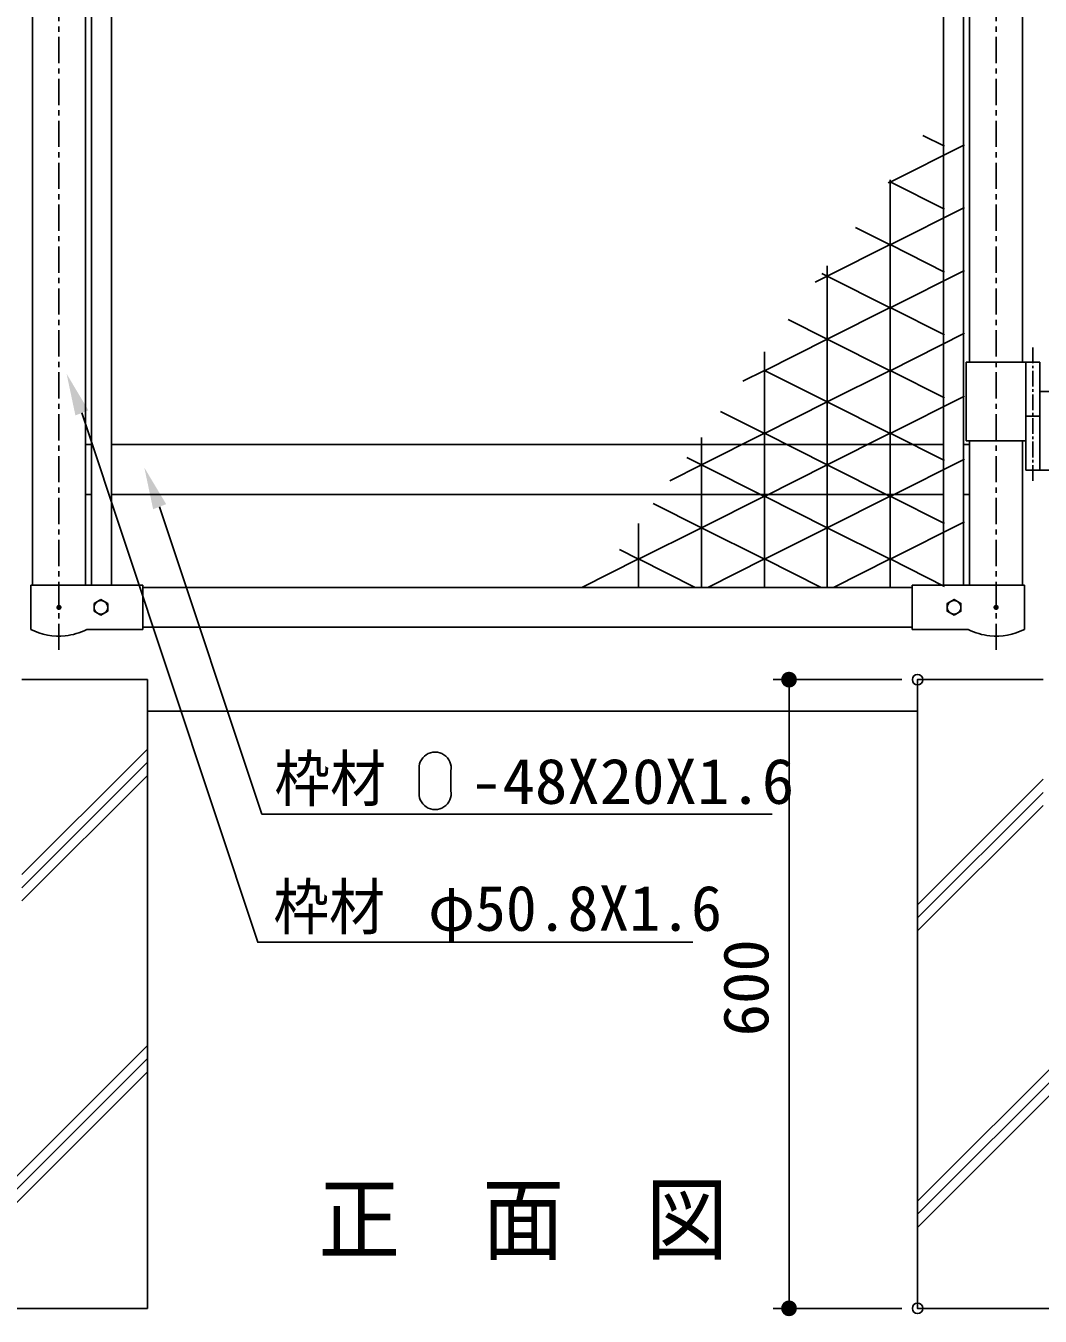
# Model space of a CAD drawing. Units: millimetres, scale not verified. Extents: x -4455 to 4455, y -3150 to 3150.
# Drawn here: x -3078 to -2110, y -981 to 251 of the extents above; entities that cross this region are included whole.
import ezdxf
from ezdxf.enums import TextEntityAlignment as Align

# ---------------------------------------------------------------- set-up
doc = ezdxf.new("R2010")
doc.units = ezdxf.units.MM
doc.header["$LTSCALE"] = 20
doc.header["$PDMODE"] = 32
doc.header["$PDSIZE"] = 10
doc.linetypes.add('USER1', pattern=[2, 1.25, -0.25, 0.25, -0.25])
doc.linetypes.add('USER3', pattern=[1.125, 0.75, -0.125, 0.125, -0.125])
for name, color, linetype, lineweight in [('0-0_BUHIN', 7, 'Continuous', 25), ('0-2_KOUZOU', 7, 'Continuous', 25), ('0-3_SUNPOU', 1, 'Continuous', 25), ('0-4_HATCH', 4, 'Continuous', 25), ('0-5_0', 4, 'Continuous', 25), ('0-6_KISO', 7, 'Continuous', 25), ('0-9_1', 7, 'Continuous', 25), ('0-C_AMI-HATCH', 6, 'Continuous', 25)]:
    doc.layers.add(name, color=color, linetype=linetype, lineweight=lineweight)
doc.layers.add('0-7_DEFPOINTS', color=7, linetype='Continuous')
doc.styles.add('ＭＳ ゴシック', font='')
doc.styles.get('ＭＳ ゴシック').set_extended_font_data('MS Gothic')

# ---------------------------------------------------------------- blocks, each defined once
blk = doc.blocks.new('X2')
at = {"layer": '0-5_0'}
for p, q in [((87989.6, 35797.9), (89182, 36990.3)), ((87989.6, 36047.9), (88932, 36990.3)), ((87989.6, 36297.9), (88682, 36990.3)), ((84384.6, 32692.9), (86779.6, 35087.9)), ((84384.6, 32442.9), (86779.6, 34837.9)), ((84384.6, 32192.9), (86779.6, 34587.9)), ((84384.6, 27036.1), (90384.6, 33036.1)), ((84384.6, 26786.1), (90384.6, 32786.1)), ((84384.6, 26536.1), (90384.6, 32536.1)), ((87995.7, 24990.3), (90384.6, 27379.2)), ((88245.7, 24990.3), (90384.6, 27129.2)), ((88495.7, 24990.3), (90384.6, 26879.2))]:
    blk.add_line(p, q, dxfattribs=at)
blk = doc.blocks.new('X1')
at = {"layer": '0-5_0'}
for p, q in [((64384.6, 34820.3), (66554.6, 36990.3)), ((64384.6, 35070.3), (66304.6, 36990.3)), ((64384.6, 35320.3), (66054.6, 36990.3)), ((67989.6, 33268.5), (70200, 35478.9)), ((70200, 35478.9), (70384.6, 35663.5)), ((67989.6, 33018.5), (70301.3, 35330.2)), ((70301.3, 35330.2), (70384.6, 35413.5)), ((67989.6, 32768.5), (70384.6, 35163.5)), ((64384.6, 29663.5), (66779.6, 32058.5)), ((64384.6, 29413.5), (66779.6, 31808.5)), ((64384.6, 29163.5), (66779.6, 31558.5)), ((65368.3, 24990.3), (70384.6, 30006.7)), ((65618.3, 24990.3), (70384.6, 29756.7)), ((65868.3, 24990.3), (70384.6, 29506.7))]:
    blk.add_line(p, q, dxfattribs=at)
blk = doc.blocks.new('M1')
at = {"layer": '0-3_SUNPOU'}
blk.add_line((-5, 0), (-38.58, 0), dxfattribs=at)
for points in [[(0, 0), (-5, 0), (-4.96, 0.63)], [(0, 0), (-4.96, -0.63), (-5, 0)], [(0, 0), (-4.96, 0.63), (-4.84, 1.24)], [(0, 0), (-4.84, -1.24), (-4.96, -0.63)], [(0, 0), (-4.84, 1.24), (-4.65, 1.84)], [(0, 0), (-4.65, -1.84), (-4.84, -1.24)], [(0, 0), (-4.65, 1.84), (-4.38, 2.41)], [(0, 0), (-4.38, -2.41), (-4.65, -1.84)], [(0, 0), (-4.38, 2.41), (-4.05, 2.94)], [(0, 0), (-4.05, -2.94), (-4.38, -2.41)], [(0, 0), (-4.05, 2.94), (-3.64, 3.42)], [(0, 0), (-3.64, -3.42), (-4.05, -2.94)], [(0, 0), (-3.64, 3.42), (-3.19, 3.85)], [(0, 0), (-3.19, -3.85), (-3.64, -3.42)], [(0, 0), (-3.19, 3.85), (-2.68, 4.22)], [(0, 0), (-2.68, -4.22), (-3.19, -3.85)], [(0, 0), (-2.68, 4.22), (-2.13, 4.52)], [(0, 0), (-2.13, -4.52), (-2.68, -4.22)], [(0, 0), (-2.13, 4.52), (-1.55, 4.76)], [(0, 0), (-1.55, -4.76), (-2.13, -4.52)], [(0, 0), (-1.55, 4.76), (-0.94, 4.91)], [(0, 0), (-0.94, -4.91), (-1.55, -4.76)], [(0, 0), (-0.94, 4.91), (-0.31, 4.99)], [(0, 0), (-0.31, -4.99), (-0.94, -4.91)], [(0, 0), (-0.31, 4.99), (0.31, 4.99)], [(0, 0), (0.31, -4.99), (-0.31, -4.99)], [(0, 0), (0.31, 4.99), (0.94, 4.91)], [(0, 0), (0.94, 4.91), (1.55, 4.76)], [(0, 0), (1.55, 4.76), (2.13, 4.52)], [(0, 0), (2.13, 4.52), (2.68, 4.22)], [(0, 0), (2.68, 4.22), (3.19, 3.85)], [(0, 0), (3.19, 3.85), (3.64, 3.42)], [(0, 0), (3.64, 3.42), (4.05, 2.94)], [(0, 0), (4.05, 2.94), (4.38, 2.41)], [(0, 0), (4.38, 2.41), (4.65, 1.84)], [(0, 0), (4.65, 1.84), (4.84, 1.24)], [(0, 0), (4.84, 1.24), (4.96, 0.63)], [(0, 0), (4.96, 0.63), (5, 0)], [(0, 0), (0.94, -4.91), (0.31, -4.99)], [(0, 0), (1.55, -4.76), (0.94, -4.91)], [(0, 0), (2.13, -4.52), (1.55, -4.76)], [(0, 0), (2.68, -4.22), (2.13, -4.52)], [(0, 0), (3.19, -3.85), (2.68, -4.22)], [(0, 0), (3.64, -3.42), (3.19, -3.85)], [(0, 0), (4.05, -2.94), (3.64, -3.42)], [(0, 0), (4.38, -2.41), (4.05, -2.94)], [(0, 0), (4.65, -1.84), (4.38, -2.41)], [(0, 0), (4.84, -1.24), (4.65, -1.84)], [(0, 0), (4.96, -0.63), (4.84, -1.24)], [(0, 0), (5, 0), (4.96, -0.63)]]:
    blk.add_solid(points, dxfattribs=at)

msp = doc.modelspace()

# ---------------------------------------------------------------- linework, layer by layer
at = {"layer": '0-0_BUHIN', "color": 1, "linetype": 'USER1'}
for p, q in [((-3046.05, -345), (-3046.05, 1462.51)), ((-2151.85, -345), (-2151.85, 1462.51))]:
    msp.add_line(p, q, dxfattribs=at)
at = {"layer": '0-0_BUHIN', "color": 1, "linetype": 'USER3'}
msp.add_line((-2116.65, -56.24), (-2116.65, -184.95), dxfattribs=at)
at = {"layer": '0-0_BUHIN'}
for p, q in [((-2180.4, -145.38), (-2180.4, -70.38)), ((-2180.4, -70.38), (-2110, -70.38)), ((-2123.3, -70.38), (-2123.3, -173.38)), ((-2110, -173.38), (-2110, -70.38)), ((-2110, -98.38), (-2043.4, -98.38)), ((-2123.3, -121.88), (-2110, -121.88)), ((-2180.4, -145.38), (-2123.3, -145.38)), ((-2043.4, -173.38), (-2123.3, -173.38)), ((-3073.05, -325.38), (-3073.05, -283.13)), ((-2966.05, -283.13), (-3073.05, -283.13)), ((-2966.05, -325.63), (-2966.05, -283.13)), ((-2231.85, -283.13), (-2124.85, -283.13)), ((-2231.85, -325.63), (-2231.85, -283.13)), ((-2124.85, -325.38), (-2124.85, -283.13)), ((-2966.05, -325.63), (-3019.55, -325.63)), ((-2231.85, -325.63), (-2178.35, -325.63))]:
    msp.add_line(p, q, dxfattribs=at)
for centre, start, end in [((-3046.05, -271.8), 243.25632, 275.73923), ((-3046.05, -271.8), 275.73923, 296.21027), ((-2151.85, -271.8), 243.78973, 264.26077), ((-2151.85, -271.8), 264.26077, 296.74368)]:
    msp.add_arc(centre, 60, start, end, dxfattribs=at)
for points in [[(-3048.53, -304.06), (-3046.05, -304.38), (-3048.55, -304.38)], [(-3048.55, -304.38), (-3048.47, -305), (-3048.53, -304.69)], [(-3046.05, -304.38), (-3048.47, -305), (-3048.55, -304.38)], [(-3048.47, -303.76), (-3046.05, -304.38), (-3048.53, -304.06)], [(-3048.38, -303.46), (-3046.05, -304.38), (-3048.47, -303.76)], [(-3046.05, -304.38), (-3048.38, -305.3), (-3048.47, -305)], [(-3048.24, -303.17), (-3046.05, -304.38), (-3048.38, -303.46)], [(-3046.05, -304.38), (-3048.24, -305.58), (-3048.38, -305.3)], [(-3048.08, -302.91), (-3046.05, -304.38), (-3048.24, -303.17)], [(-3046.05, -304.38), (-3048.08, -305.85), (-3048.24, -305.58)], [(-3047.88, -302.67), (-3046.05, -304.38), (-3048.08, -302.91)], [(-3046.05, -304.38), (-3047.88, -306.09), (-3048.08, -305.85)], [(-3047.65, -302.45), (-3046.05, -304.38), (-3047.88, -302.67)], [(-3046.05, -304.38), (-3047.65, -306.3), (-3047.88, -306.09)], [(-3047.39, -302.27), (-3046.05, -304.38), (-3047.65, -302.45)], [(-3046.05, -304.38), (-3047.39, -306.49), (-3047.65, -306.3)], [(-3047.12, -302.12), (-3046.05, -304.38), (-3047.39, -302.27)], [(-3046.05, -304.38), (-3047.12, -306.64), (-3047.39, -306.49)], [(-3046.83, -302), (-3046.05, -304.38), (-3047.12, -302.12)], [(-3046.05, -304.38), (-3046.83, -306.76), (-3047.12, -306.64)], [(-3046.52, -301.92), (-3046.05, -304.38), (-3046.83, -302)], [(-3046.05, -304.38), (-3046.52, -306.83), (-3046.83, -306.76)], [(-3046.21, -301.88), (-3046.05, -304.38), (-3046.52, -301.92)], [(-3046.05, -304.38), (-3046.21, -306.87), (-3046.52, -306.83)], [(-3046.21, -301.88), (-3043.55, -304.38), (-3046.05, -304.38)], [(-3045.9, -301.88), (-3043.55, -304.38), (-3046.21, -301.88)], [(-3046.05, -304.38), (-3045.9, -306.87), (-3046.21, -306.87)], [(-3046.05, -304.38), (-3045.58, -306.83), (-3045.9, -306.87)], [(-3043.55, -304.38), (-3045.58, -306.83), (-3046.05, -304.38)], [(-3045.58, -301.92), (-3043.55, -304.38), (-3045.9, -301.88)], [(-3045.28, -302), (-3043.55, -304.38), (-3045.58, -301.92)], [(-3043.55, -304.38), (-3045.28, -306.76), (-3045.58, -306.83)], [(-3044.99, -302.12), (-3043.55, -304.38), (-3045.28, -302)], [(-3043.55, -304.38), (-3044.99, -306.64), (-3045.28, -306.76)], [(-3044.71, -302.27), (-3043.55, -304.38), (-3044.99, -302.12)], [(-3043.55, -304.38), (-3044.71, -306.49), (-3044.99, -306.64)], [(-3044.46, -302.45), (-3043.55, -304.38), (-3044.71, -302.27)], [(-3043.55, -304.38), (-3044.46, -306.3), (-3044.71, -306.49)], [(-3044.23, -302.67), (-3043.55, -304.38), (-3044.46, -302.45)], [(-3043.55, -304.38), (-3044.23, -306.09), (-3044.46, -306.3)], [(-3044.03, -302.91), (-3043.55, -304.38), (-3044.23, -302.67)], [(-3043.55, -304.38), (-3044.03, -305.85), (-3044.23, -306.09)], [(-3043.86, -303.17), (-3043.55, -304.38), (-3044.03, -302.91)], [(-3043.55, -304.38), (-3043.86, -305.58), (-3044.03, -305.85)], [(-3043.73, -303.46), (-3043.55, -304.38), (-3043.86, -303.17)], [(-3043.55, -304.38), (-3043.73, -305.3), (-3043.86, -305.58)], [(-3043.63, -303.76), (-3043.55, -304.38), (-3043.73, -303.46)], [(-3043.55, -304.38), (-3043.63, -305), (-3043.73, -305.3)], [(-3043.57, -304.06), (-3043.55, -304.38), (-3043.63, -303.76)], [(-3043.55, -304.38), (-3043.57, -304.69), (-3043.63, -305)], [(-2154.33, -304.06), (-2151.85, -304.38), (-2154.35, -304.38)], [(-2154.35, -304.38), (-2154.27, -305), (-2154.33, -304.69)], [(-2154.35, -304.38), (-2154.18, -305.3), (-2154.27, -305)], [(-2151.85, -304.38), (-2154.18, -305.3), (-2154.35, -304.38)], [(-2154.27, -303.76), (-2151.85, -304.38), (-2154.33, -304.06)], [(-2154.18, -303.46), (-2151.85, -304.38), (-2154.27, -303.76)], [(-2154.04, -303.17), (-2151.85, -304.38), (-2154.18, -303.46)], [(-2151.85, -304.38), (-2154.04, -305.58), (-2154.18, -305.3)], [(-2153.88, -302.91), (-2151.85, -304.38), (-2154.04, -303.17)], [(-2151.85, -304.38), (-2153.88, -305.85), (-2154.04, -305.58)], [(-2153.68, -302.67), (-2151.85, -304.38), (-2153.88, -302.91)], [(-2151.85, -304.38), (-2153.68, -306.09), (-2153.88, -305.85)], [(-2153.45, -302.45), (-2151.85, -304.38), (-2153.68, -302.67)], [(-2151.85, -304.38), (-2153.45, -306.3), (-2153.68, -306.09)], [(-2153.19, -302.27), (-2151.85, -304.38), (-2153.45, -302.45)], [(-2151.85, -304.38), (-2153.19, -306.49), (-2153.45, -306.3)], [(-2152.92, -302.12), (-2151.85, -304.38), (-2153.19, -302.27)], [(-2151.85, -304.38), (-2152.92, -306.64), (-2153.19, -306.49)], [(-2152.63, -302), (-2151.85, -304.38), (-2152.92, -302.12)], [(-2151.85, -304.38), (-2152.63, -306.76), (-2152.92, -306.64)], [(-2152.32, -301.92), (-2151.85, -304.38), (-2152.63, -302)], [(-2151.85, -304.38), (-2152.32, -306.83), (-2152.63, -306.76)], [(-2152.01, -301.88), (-2151.85, -304.38), (-2152.32, -301.92)], [(-2151.85, -304.38), (-2152.01, -306.87), (-2152.32, -306.83)], [(-2152.01, -301.88), (-2149.35, -304.38), (-2151.85, -304.38)], [(-2151.7, -301.88), (-2149.35, -304.38), (-2152.01, -301.88)], [(-2151.85, -304.38), (-2151.7, -306.87), (-2152.01, -306.87)], [(-2151.85, -304.38), (-2151.38, -306.83), (-2151.7, -306.87)], [(-2149.35, -304.38), (-2151.38, -306.83), (-2151.85, -304.38)], [(-2151.38, -301.92), (-2149.35, -304.38), (-2151.7, -301.88)], [(-2151.08, -302), (-2149.35, -304.38), (-2151.38, -301.92)], [(-2149.35, -304.38), (-2151.08, -306.76), (-2151.38, -306.83)], [(-2150.79, -302.12), (-2149.35, -304.38), (-2151.08, -302)], [(-2149.35, -304.38), (-2150.79, -306.64), (-2151.08, -306.76)], [(-2150.51, -302.27), (-2149.35, -304.38), (-2150.79, -302.12)], [(-2149.35, -304.38), (-2150.51, -306.49), (-2150.79, -306.64)], [(-2150.26, -302.45), (-2149.35, -304.38), (-2150.51, -302.27)], [(-2149.35, -304.38), (-2150.26, -306.3), (-2150.51, -306.49)], [(-2150.03, -302.67), (-2149.35, -304.38), (-2150.26, -302.45)], [(-2149.35, -304.38), (-2150.03, -306.09), (-2150.26, -306.3)], [(-2149.83, -302.91), (-2149.35, -304.38), (-2150.03, -302.67)], [(-2149.35, -304.38), (-2149.83, -305.85), (-2150.03, -306.09)], [(-2149.66, -303.17), (-2149.35, -304.38), (-2149.83, -302.91)], [(-2149.35, -304.38), (-2149.66, -305.58), (-2149.83, -305.85)], [(-2149.53, -303.46), (-2149.35, -304.38), (-2149.66, -303.17)], [(-2149.35, -304.38), (-2149.53, -305.3), (-2149.66, -305.58)], [(-2149.43, -303.76), (-2149.35, -304.38), (-2149.53, -303.46)], [(-2149.35, -304.38), (-2149.43, -305), (-2149.53, -305.3)], [(-2149.43, -303.76), (-2149.37, -304.06), (-2149.35, -304.38)], [(-2149.35, -304.38), (-2149.37, -304.69), (-2149.43, -305)]]:
    msp.add_solid(points, dxfattribs=at)
at = {"layer": '0-2_KOUZOU'}
for p, q in [((-3071.45, -283.13), (-3071.45, 524.12)), ((-3020.65, 524.12), (-3020.65, -283.13)), ((-3015.05, 524.12), (-3015.05, -283.13)), ((-2996.05, 524.12), (-2996.05, -283.13)), ((-2201.85, 524.12), (-2201.85, -283.13)), ((-2182.85, 524.12), (-2182.85, -283.13)), ((-2177.25, 524.12), (-2177.25, -70.38)), ((-2126.45, -70.38), (-2126.45, 524.12)), ((-2177.25, -145.38), (-2177.25, -283.13)), ((-2126.45, -283.13), (-2126.45, -145.38)), ((-3020.65, -148.83), (-3015.05, -148.83)), ((-2996.05, -148.83), (-2201.85, -148.83)), ((-2177.25, -148.83), (-2182.85, -148.83)), ((-3020.65, -196.83), (-3015.05, -196.83)), ((-2996.05, -196.83), (-2201.85, -196.83)), ((-2177.25, -196.83), (-2182.85, -196.83)), ((-3071.45, -258.46), (-3071.45, -249.38)), ((-2231.85, -285.38), (-2966.05, -285.38)), ((-3006.05, -296.87), (-3012.55, -300.62)), ((-3012.55, -300.62), (-3012.55, -308.13)), ((-2999.55, -300.62), (-3006.05, -296.87)), ((-2999.55, -308.13), (-2999.55, -300.62)), ((-3012.55, -308.13), (-3006.05, -311.88)), ((-3006.05, -311.88), (-2999.55, -308.13)), ((-2231.85, -323.38), (-2966.05, -323.38)), ((-2926.87, -323.38), (-2966.05, -323.38))]:
    msp.add_line(p, q, dxfattribs=at)
msp.add_lwpolyline([(-2191.85, -311.88), (-2198.35, -308.13), (-2198.35, -300.62), (-2191.85, -296.87), (-2185.35, -300.62), (-2185.35, -308.13)], close=True, dxfattribs=at)
for centre in [(-3006.05, -304.38), (-2191.85, -304.38)]:
    msp.add_circle(centre, 6.5, dxfattribs=at)
at = {"layer": '0-3_SUNPOU'}
for p, q in [((-2949.99, -208.3), (-2852.59, -501.65)), ((-2241.7, -373.38), (-2364.4, -373.38)), ((-2349.4, -943.38), (-2349.4, -403.38)), ((-2852.59, -501.65), (-2365.53, -501.65)), ((-2241.7, -973.38), (-2364.4, -973.38))]:
    msp.add_line(p, q, dxfattribs=at)
at = {"layer": '0-3_SUNPOU', "color": 3}
for p, q in [((-2702.22, -479.38), (-2702.22, -460.51)), ((-2672.06, -460.51), (-2672.06, -479.38))]:
    msp.add_line(p, q, dxfattribs=at)
at = {"layer": '0-3_SUNPOU'}
msp.add_lwpolyline([(-3024.16, -118.8), (-2856.4, -624.07), (-2441.19, -624.07)], dxfattribs=at)
at = {"layer": '0-3_SUNPOU', "color": 3}
for centre, start, end in [((-2687.14, -457.76), 349.65879, 190.34121), ((-2687.14, -482.13), 169.65879, 10.34121)]:
    msp.add_arc(centre, 15.32, start, end, dxfattribs=at)
at = {"layer": '0-3_SUNPOU'}
for points in [[(-3017.96, -116.37), (-3038.76, -81.56), (-3030.37, -121.23)], [(-2943.78, -205.87), (-2964.59, -171.06), (-2956.2, -210.74)]]:
    msp.add_solid(points, dxfattribs=at)
at = {"layer": '0-6_KISO'}
for p, q in [((-2961.7, -373.38), (-3081.45, -373.38)), ((-2961.7, -973.38), (-2961.7, -373.38)), ((-2226.7, -973.38), (-2226.7, -373.38)), ((-2226.7, -373.38), (-2106.95, -373.38)), ((-2961.7, -403.38), (-2226.7, -403.38)), ((-2961.7, -973.38), (-3261.7, -973.38)), ((-1926.7, -973.38), (-2226.7, -973.38))]:
    msp.add_line(p, q, dxfattribs=at)
at = {"layer": '0-7_DEFPOINTS'}
for p in [(-2349.4, -373.38), (-2226.7, -373.38), (-2226.7, -973.38)]:
    msp.add_point(p, dxfattribs=at)
at = {"layer": '0-C_AMI-HATCH'}
for p, q in [((-2252.9, 101.49), (-2181.88, 137.17)), ((-2221.67, 146.1), (-2200.88, 135.66)), ((-2252.88, 103.48), (-2252.88, -285.38)), ((-2312.92, 11.64), (-2252.9, 41.79)), ((-2252.9, 41.79), (-2200.88, 15.66)), ((-2318.18, 14.3), (-2312.88, 11.64)), ((-2312.88, 21.55), (-2312.88, -285.38)), ((-2252.9, -18.51), (-2181.88, 17.17)), ((-2324.36, 5.88), (-2312.88, 11.64)), ((-2312.92, 11.64), (-2252.9, -18.51)), ((-2312.92, -48.36), (-2252.9, -18.21)), ((-2252.9, -18.21), (-2200.88, -44.34)), ((-2350.31, -29.56), (-2312.88, -48.36)), ((-2372.9, -78.51), (-2312.88, -48.36)), ((-2372.88, -60.39), (-2372.88, -285.38)), ((-2393.52, -88.57), (-2372.9, -78.21)), ((-2372.9, -78.21), (-2312.88, -108.36)), ((-2312.92, -108.36), (-2252.9, -78.21)), ((-2252.9, -78.21), (-2200.88, -104.34)), ((-2372.9, -138.51), (-2312.88, -108.36)), ((-2312.92, -108.36), (-2252.9, -138.51)), ((-2252.9, -138.51), (-2181.88, -102.83)), ((-2414.71, -117.5), (-2372.9, -138.51)), ((-2432.92, -168.36), (-2372.9, -138.21)), ((-2432.88, -142.32), (-2432.88, -285.38)), ((-2372.9, -138.21), (-2312.88, -168.36)), ((-2312.92, -168.36), (-2252.9, -138.21)), ((-2252.9, -138.21), (-2200.88, -164.34)), ((-2463.05, -183.51), (-2432.88, -168.36)), ((-2446.82, -161.36), (-2432.88, -168.36)), ((-2432.92, -168.36), (-2372.9, -198.51)), ((-2372.9, -198.51), (-2312.88, -168.36)), ((-2312.92, -168.36), (-2252.9, -198.51)), ((-2252.9, -198.51), (-2181.88, -162.83)), ((-2478.95, -205.22), (-2432.88, -228.36)), ((-2312.92, -228.36), (-2252.9, -198.21)), ((-2252.9, -198.21), (-2200.88, -224.34)), ((-2492.9, -258.51), (-2432.88, -228.36)), ((-2492.88, -224.25), (-2492.88, -285.38)), ((-2432.92, -228.36), (-2372.9, -258.51)), ((-2372.9, -258.51), (-2312.88, -228.36)), ((-2312.92, -228.36), (-2252.9, -258.51)), ((-2252.9, -258.51), (-2181.88, -222.83)), ((-2546.98, -285.38), (-2492.9, -258.21)), ((-2511.23, -249.3), (-2492.9, -258.51)), ((-2492.9, -258.21), (-2438.82, -285.38)), ((-2426.98, -285.38), (-2372.9, -258.21)), ((-2372.9, -258.21), (-2318.82, -285.38)), ((-2306.98, -285.38), (-2252.9, -258.21)), ((-2252.9, -258.21), (-2200.88, -284.34))]:
    msp.add_line(p, q, dxfattribs=at)
for points in [[(-2254.83, 100.82), (-2252.9, 101.79), (-2200.88, 75.66)], [(-2286.07, 58.16), (-2252.9, 41.49), (-2181.88, 77.17)], [(-2312.92, -48.36), (-2252.9, -78.51), (-2181.88, -42.83)], [(-2432.92, -228.36), (-2372.9, -198.21), (-2312.88, -228.36)]]:
    msp.add_lwpolyline(points, dxfattribs=at)

# ---------------------------------------------------------------- block references
at = {"layer": '0-3_SUNPOU', "xscale": 1.5, "yscale": 1.5}
for p, rotation in [((-2349.4, -373.38), 90), ((-2349.4, -973.38), 270)]:
    msp.add_blockref('M1', p, dxfattribs=dict(at, rotation=rotation))
at = {"layer": '0-4_HATCH', "xscale": 0.05, "yscale": 0.05}
for name, p in [('X1', (-6480.93, -2222.89)), ('X2', (-6445.93, -2222.89))]:
    msp.add_blockref(name, p, dxfattribs=at)

# ---------------------------------------------------------------- texts
at = {"layer": '0-2_KOUZOU', "color": 3, "style": 'ＭＳ ゴシック', "width": 1.05}
msp.add_text('-48X20X1.6', height=43.3, dxfattribs=at).set_placement((-2653.74, -504.93), align=Align.BOTTOM_LEFT)
at = {"layer": '0-2_KOUZOU', "color": 3, "style": 'ＭＳ ゴシック'}
msp.add_text('φ50.8X1.6', height=43.3, dxfattribs=at).set_placement((-2693.83, -626.08), align=Align.BOTTOM_LEFT)
at = {"layer": '0-3_SUNPOU', "color": 3, "style": 'ＭＳ ゴシック', "width": 0.9}
for p in [(-2840.42, -502.43), (-2841.45, -624.85)]:
    msp.add_text('枠材', height=43.3, dxfattribs=at).set_placement(p, align=Align.BOTTOM_LEFT)
at = {"layer": '0-3_SUNPOU', "color": 3, "style": 'ＭＳ ゴシック', "width": 1.05}
msp.add_text('600', height=43.3, rotation=90, dxfattribs=at).set_placement((-2356.07, -713.88), align=Align.BOTTOM_LEFT)
at = {"layer": '0-9_1', "color": 4, "style": 'ＭＳ ゴシック', "width": 0.9}
msp.add_text('正\u3000面\u3000図', height=63.67, dxfattribs=at).set_placement((-2798.57, -939.25), align=Align.BOTTOM_LEFT)

doc.saveas('drawing.dxf')
